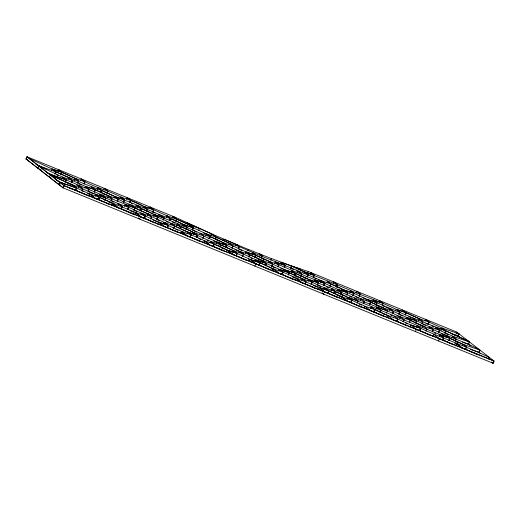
<?xml version="1.0" encoding="UTF-8"?>
<svg xmlns="http://www.w3.org/2000/svg" width="520" height="520" viewBox="0 0 520 520"><rect width="100%" height="100%" fill="white"/><g stroke="black" fill="none" stroke-linecap="round" stroke-linejoin="round"><path stroke-width="0.78" d="M456.176 333.606L456.82 332.131L494 360.997L493.031 363.226L63.07 187.857L26 159.003L27.073 156.812L175.714 217.471L211.419 233.786L236.626 244.608L239.057 246.513M26.039 159.01L27.073 156.812M51.441 170.45L52.084 168.968L55.51 171.639M50.362 174.909L59.722 182.202L58.754 184.425L49.393 177.131L50.362 174.909L72.917 185.211L76.343 187.883L75.38 190.099M54.756 173.972L55.725 171.756L68.764 177.71L72.189 180.381L71.546 181.864M54.841 173.986L55.802 171.763L52.377 169.091L61.984 172.374L75.023 178.328L78.455 180.999L77.811 182.481M57.72 171.087L58.364 169.605L61.77 172.263L52.163 168.981L29.439 158.6L27.3 156.936M61.022 174.597L61.984 172.374M61.1 174.603L62.069 172.38L58.656 169.722M59.807 182.273L64.155 185.653L63.186 187.876L58.845 184.489L59.807 182.273L76.557 187.993L89.681 193.953L99.502 197.353L112.541 203.307L118.157 207.681L95.511 198.445L89.895 194.071L89.252 195.546M61.854 178.568L62.498 177.093L65.93 179.764L65.286 181.239M65.175 182.097L66.144 179.875C88.849 189.618 111.683 199.036 134.758 207.838L133.796 210.061M65.254 182.104L66.222 179.881L62.797 177.209M62.966 187.805L63.889 185.562L27.008 156.787M63.889 185.562L63.031 187.837L64.116 185.672L494 361.004L492.966 363.2M68.12 179.192L68.764 177.71M71.442 182.715L72.404 180.492L85.52 186.459L95.134 189.742L94.491 191.217M71.52 182.722L72.488 180.499L69.056 177.827M74.061 180.55L75.023 178.328M74.678 179.933L75.322 178.451L78.748 181.123L77.701 183.333M72.273 186.693L72.917 185.211M69.505 188.136L75.595 190.216L76.557 187.993M80.659 180.44L81.302 178.958L84.715 181.623L84.071 183.099M78.533 187.311L79.183 185.828L82.609 188.5L81.965 189.982M83.967 183.957L84.929 181.733C96.577 187.785 109.349 191.003 120.991 197.054C129.994 200.33 139.698 203.041 147.284 209.072L146.322 211.296M84.045 183.963L85.013 181.74L81.601 179.082M84.799 187.928L85.442 186.446L88.868 189.118L88.224 190.6M89.083 189.234L88.12 191.451L93.191 193.772M88.198 191.464L89.167 189.241L85.735 186.569L95.349 189.852L108.388 195.806L111.813 198.478L111.169 199.959M91.065 188.546L91.709 187.07L95.134 189.742M88.634 196.17L89.596 193.947L95.212 198.322L64.155 185.653M94.38 192.075L95.349 189.852M94.465 192.082L95.427 189.858L92.001 187.187M97.006 189.911L97.968 187.688L101.4 190.359L100.757 191.841M97.617 189.286L98.267 187.805L101.692 190.476L114.731 196.436L124.338 199.719L123.377 201.936M95.219 196.047L95.862 194.565L99.288 197.236L98.326 199.459M100.646 192.692L101.615 190.469L114.653 196.424L118.079 199.095L117.111 201.318M100.724 192.699L101.692 190.476M94.101 198.055L98.54 199.569L99.502 197.353M190.099 236.893L191.061 234.676L187.636 231.998L174.597 226.044L164.775 222.651L151.651 216.691L141.83 213.291L128.713 207.331L118.885 203.931L105.768 197.971L96.155 194.688L99.587 197.359L98.618 199.583L97.474 198.692M103.603 189.8L104.247 188.318L107.659 190.977M101.478 196.671L102.122 195.189L105.553 197.86L104.91 199.342M106.912 193.31L107.952 191.1L104.546 188.442M104.799 200.194L105.768 197.971M104.884 200.2L105.846 197.977L102.421 195.306M107.744 197.288L108.388 195.806M108.037 197.405L108.68 195.93L112.112 198.601L111.066 200.811L113.958 202.137M114.003 197.906L114.653 196.424M111.579 205.53L112.541 203.307M112.19 204.906L112.834 203.424L118.45 207.805L141.102 217.042L135.486 212.667L134.517 214.883M117.325 201.428L118.294 199.212C130.904 206.323 146.075 208.383 157.703 217.197L156.734 219.414M117.728 200.701L118.372 199.219L114.946 196.547C130.403 202.15 145.548 208.566 160.615 215.15C169.618 218.433 179.322 221.136 186.908 227.175L185.946 229.392M120.27 198.53L120.913 197.047L124.338 199.719M118.163 205.406L118.807 203.925L122.233 206.596L121.264 208.819M123.591 202.053L124.553 199.83M123.669 202.059L124.638 199.836L121.206 197.165M117.046 207.415L121.478 208.93L122.525 206.719L119.099 204.048M126.549 199.16L127.192 197.678L130.605 200.337L129.636 202.56M124.423 206.024L125.067 204.549L128.499 207.22L127.53 209.436M124.722 206.147L125.366 204.666L134.972 207.948L148.012 213.902L151.437 216.573L150.475 218.797M129.851 202.67L130.819 200.447M129.935 202.677L130.897 200.46L127.484 197.802M127.745 209.553L128.713 207.331M127.823 209.56L128.791 207.337L125.366 204.666M130.689 206.648L131.333 205.166L134.758 207.838M130.982 206.765L131.625 205.283C143.254 214.097 158.424 216.158 171.035 223.269C180.037 226.551 189.742 229.255 197.327 235.294L187.714 232.011L174.681 226.057L171.249 223.386L170.606 224.861M134.972 207.948L134.011 210.171L136.903 211.49M134.089 210.178L135.057 207.955M136.948 207.266L137.592 205.784L141.024 208.455L140.055 210.678M135.135 214.266L135.779 212.784L141.394 217.165L164.047 226.401L158.431 222.02L157.463 224.244M140.27 210.789L141.238 208.566M140.673 210.061L141.316 208.578L137.891 205.907M143.215 207.883L143.858 206.401M141.102 214.767L141.752 213.285L145.178 215.956L144.209 218.179M146.536 211.406L147.583 209.196L144.151 206.525L153.764 209.807L166.881 215.768L176.709 219.167L189.748 225.121L193.174 227.792L192.205 230.016M139.99 216.775L144.423 218.29L145.392 216.067L158.509 222.034L168.123 225.316L167.154 227.533M144.508 218.296L145.47 216.073L142.044 213.401M149.494 208.52L150.137 207.038L153.549 209.697L152.581 211.919M149.786 208.637L150.43 207.155L153.842 209.814L152.874 212.036M147.368 215.384L148.012 213.902M147.66 215.508L148.304 214.025L151.736 216.697L150.69 218.907M153.764 209.807L152.796 212.03L154.966 213.025M153.627 216.002L154.278 214.526M153.927 216.125L154.57 214.643C170.027 220.253 185.172 226.661 200.245 233.246C209.242 236.529 218.946 239.233 226.531 245.271L216.925 241.989L203.808 236.022L193.98 232.629L180.941 226.675L177.515 224.003L176.872 225.485M157.917 217.308L156.949 219.531L159.848 220.85M157.034 219.537L157.677 218.056M159.894 216.625L160.537 215.144L163.963 217.815L163.001 220.038M163.215 220.149L164.177 217.925M163.618 219.414L164.262 217.932L160.829 215.261M166.16 217.243L166.803 215.761L170.228 218.433L169.26 220.656M166.452 217.367L167.096 215.885L170.521 218.556L183.56 224.51L193.174 227.792M164.047 224.127L164.691 222.644L168.123 225.316M164.346 224.244L164.99 222.761L168.415 225.433L167.447 227.656M169.475 220.766L170.443 218.55M169.878 220.038L170.521 218.556M164.411 226.636L167.369 227.65L168.337 225.427C179.978 231.478 192.751 234.696 204.399 240.747C214.292 244.283 224.868 247.377 232.875 254.475L210.23 245.239L204.614 240.858M172.439 217.874L173.082 216.398L176.494 219.056M172.731 217.997L173.375 216.515L176.787 219.174L189.826 225.128L199.518 228.482L198.549 230.698M170.313 224.744L170.957 223.262L174.382 225.933M175.071 218.953L175.767 217.464M175.74 221.39L176.787 219.174M173.635 228.267L174.597 226.044M173.713 228.274L174.681 226.057M176.572 225.362L177.216 223.88L180.648 226.551L179.68 228.774M179.894 228.885L180.941 226.675M182.839 225.986L183.482 224.504M183.131 226.103L183.775 224.62L193.388 227.903L206.505 233.87L216.333 237.263L229.372 243.217L232.797 245.889L232.154 247.37M180.726 232.863L181.376 231.381L186.992 235.761L164.34 226.519L158.724 222.144L168.337 225.427M181.025 232.98L181.669 231.504L187.285 235.879L209.931 245.115L204.315 240.74L203.671 242.222M186.16 229.508L187.122 227.286M186.563 228.774L187.207 227.292L183.775 224.62M189.098 226.603L189.748 225.121M186.992 233.48L187.636 231.998M187.285 233.603L187.928 232.122L197.542 235.404L210.659 241.364L220.487 244.764L233.525 250.718L236.951 253.389L227.344 250.107L214.305 244.153L210.873 241.482M192.419 230.126L193.388 227.903M192.822 229.392L193.466 227.916L190.041 225.244M186.615 235.742L190.314 237.01L191.36 234.793L187.928 232.122M193.258 234.104L193.901 232.622M196.573 237.627L197.542 235.404M196.658 237.633L197.619 235.411L194.194 232.739M199.518 234.722L200.161 233.239L203.593 235.911M202.839 238.244L203.808 236.022M202.917 238.251L203.886 236.035L200.46 233.363M205.784 235.339L206.427 233.857L209.853 236.529L208.891 238.752M209.105 238.862L210.067 236.645M209.502 238.134L210.151 236.652L206.719 233.981M210.457 236.008L211.419 233.786M211.633 235.638L212.277 234.156L216.119 237.153L215.475 238.635M209.937 242.84L210.581 241.358L214.006 244.03M215.364 239.486L216.411 237.269L212.596 234.299M213.044 246.253L213.688 244.77M209.56 245.102L213.258 246.363L214.221 244.147M213.337 246.376L214.305 244.153M216.197 243.458L216.847 241.982L220.272 244.654M219.518 246.987L220.565 244.77L217.139 242.099L226.746 245.381L239.869 251.349L249.691 254.742L262.73 260.695L266.162 263.367L265.512 264.849M223.197 240.669L223.841 239.187L248.411 249.483L247.767 250.965M222.463 244.082L223.106 242.6M225.784 247.605L226.746 245.381M225.862 247.611L226.831 245.388L223.399 242.717M228.722 244.699L229.372 243.217M226.616 251.583L227.26 250.101M232.044 248.222L233.012 245.999L246.129 251.966L255.743 255.249L255.099 256.731M232.128 248.228L233.09 246.012L229.665 243.341M232.882 252.2L233.525 250.718M235.586 245.928L236.23 244.446M238.31 248.846L239.272 246.623C254.345 253.208 269.49 259.623 284.947 265.226L284.303 266.708M238.388 248.853L239.356 246.63L236.925 244.732M235.983 255.613L236.633 254.131M232.505 254.462L236.197 255.723L237.166 253.5L250.283 259.467L259.896 262.75L256.471 260.078L255.827 261.56M236.281 255.73L237.244 253.507L233.818 250.835M239.142 252.817L239.785 251.336L243.217 254.007M242.463 256.341L243.431 254.124L256.548 260.084L266.162 263.367M242.541 256.353L243.51 254.131L240.084 251.459M245.408 253.435L246.051 251.96L249.477 254.631L248.833 256.106M248.729 256.964L249.775 254.748L246.344 252.077L255.957 255.359L268.996 261.313L272.422 263.985L271.778 265.467M251.667 254.059L252.311 252.577L255.743 255.249M249.236 261.677L250.205 259.454L255.821 263.835L254.852 266.058M254.989 257.582L255.957 255.359M255.073 257.589L256.035 255.366L252.609 252.694M261.358 257.348L262.002 255.866L259.571 253.975M261.255 258.2L262.217 255.983M261.333 258.213L262.301 255.989L259.864 254.092L260.247 254.241M258.928 264.972L259.571 263.49M254.709 263.569L259.142 265.083L260.189 262.867L256.763 260.195L266.37 263.478L279.494 269.445L289.101 272.727L288.457 274.209M262.087 262.178L262.73 260.695M265.408 265.7L266.37 263.478M265.486 265.707L266.454 263.49L263.022 260.819M268.353 262.795L268.996 261.313M270.887 260.124L271.531 258.642L248.346 249.431M294.723 274.827L295.367 273.344L285.753 270.062L272.636 264.101L271.668 266.318L275.294 267.976M271.752 266.331L272.714 264.108L269.288 261.437M274.612 263.419L275.256 261.937L278.688 264.608L278.044 266.091M272.181 271.037L273.15 268.814L260.111 262.86L250.497 259.578L256.113 263.952L278.766 273.195L273.15 268.814M272.798 270.419L273.442 268.938L279.058 273.312L301.711 282.548L296.094 278.174L295.126 280.397M277.933 266.942L278.902 264.719C293.969 271.303 309.114 277.719 324.571 283.322L323.609 285.545M278.337 266.208L278.98 264.726L275.555 262.054C291.012 267.663 306.156 274.079 321.224 280.657C330.35 283.933 340.067 286.793 347.809 292.806L346.762 295.016M280.488 263.731L281.132 262.256L284.947 265.226M280.761 263.835L281.405 262.353L285.246 265.35L284.278 267.566M278.766 270.913L279.409 269.438L282.841 272.11L281.873 274.326M284.2 267.56L285.161 265.337M277.654 272.922L282.087 274.443L283.056 272.22C298.123 278.805 313.267 285.22 328.725 290.823L327.762 293.046M285.031 271.538L285.675 270.056L289.101 272.727M290.836 267.442L291.48 265.961L308.399 271.589L307.756 273.072M306.923 276.809L307.892 274.586L304.467 271.914L291.603 266.038L290.641 268.262L293.495 269.568M290.94 268.372L291.584 266.89M288.353 275.061L289.4 272.844L285.968 270.173L295.581 273.455L308.62 279.416L312.046 282.087L311.084 284.303M291.291 272.155L291.941 270.673L295.367 273.344M291.59 272.279L292.233 270.797L295.659 273.468L308.698 279.422L318.312 282.704L317.343 284.928M295.581 273.455L294.613 275.678L297.512 277.004M294.697 275.685L295.659 273.468M297.557 272.772L298.2 271.291L301.626 273.962L300.664 276.185M295.744 279.773L296.387 278.291L302.003 282.672L324.649 291.909L319.033 287.534L318.071 289.75M300.878 276.302L301.841 274.079M301.281 275.567L301.925 274.086L298.493 271.414M303.823 273.397L304.467 271.914M301.711 280.274L302.354 278.792L289.315 272.838L279.708 269.555L283.133 272.226L282.172 274.45L281.028 273.559M307.138 276.919L308.106 274.697M307.222 276.926L308.185 274.703L304.759 272.031C331.136 281.684 356.61 293.625 382.987 303.277L382.343 304.759M304.817 283.686L305.786 281.463L302.354 278.792M300.599 282.282L305.032 283.797L306 281.58M305.11 283.81L306.079 281.587L302.653 278.915M310.102 274.027L310.745 272.545L314.158 275.204L313.19 277.427M307.976 280.891L308.62 279.416M308.269 281.014L308.913 279.533C335.29 289.185 360.763 301.125 387.14 310.778M313.404 277.537L314.45 275.327L311.038 272.668M311.292 284.421L312.26 282.197C324.87 289.308 340.041 291.369 351.669 300.183L350.707 302.406M311.376 284.427L312.338 282.204L308.913 279.533M314.236 281.515L314.88 280.033L318.312 282.704M314.535 281.632L315.178 280.15L324.786 283.439L337.909 289.4L347.516 292.682L346.548 294.905M320.502 282.132L321.146 280.651L324.571 283.322M323.824 285.656L324.786 283.439M324.226 284.928L324.87 283.445L321.438 280.774M326.762 282.75L327.405 281.275L330.837 283.946L329.869 286.163M324.656 289.633L325.299 288.151L328.725 290.823M324.948 289.75L325.592 288.275L329.024 290.947L341.978 296.887L347.594 301.269L324.948 292.032L319.332 287.651L328.939 290.933L342.062 296.901L351.884 300.293L365.007 306.254L374.829 309.654L387.868 315.608L393.776 320.106L416.429 329.342L415.46 331.565M330.083 286.28L331.052 284.057M330.168 286.286L331.13 284.063L327.704 281.392M323.538 291.642L327.977 293.156L329.024 290.947M333.041 283.387L333.684 281.905L337.396 284.681L336.427 286.904M333.34 283.504L333.983 282.022M330.922 290.251L331.565 288.769L334.99 291.44L334.022 293.663M331.214 290.375L331.858 288.892L335.283 291.564L348.322 297.518L357.935 300.8M336.135 286.786L337.097 284.564M337.311 284.674L336.349 286.897L338.52 287.892M334.237 293.774L335.205 291.558M334.321 293.787L335.283 291.564M337.181 290.875L337.825 289.393L341.257 292.065L340.288 294.281M337.474 290.992L338.117 289.51L347.731 292.793L360.848 298.76L370.675 302.153L383.715 308.106L387.433 310.901L386.386 313.111M341.465 292.175L340.503 294.398L343.401 295.718M340.581 294.405L341.224 292.923M343.447 291.493L344.091 290.011M341.334 298.37L341.978 296.887M349.707 292.11L350.35 290.628L354.075 293.423L353.431 294.905M347.601 298.994L348.244 297.512M347.893 299.111L348.537 297.628C382.544 310.447 415.701 325.423 449.709 338.234L449.066 339.716M352.813 295.522L353.782 293.3L344.168 290.017L331.13 284.063M353.028 295.633L353.997 293.417L367.113 299.377L376.721 302.659L375.759 304.882M347.965 301.502L350.922 302.517L351.884 300.293M351 302.523L351.969 300.3L348.537 297.628M355.986 292.74L356.629 291.265L360.334 294.041L359.372 296.264M356.285 292.864L356.928 291.382M353.86 299.611L354.504 298.129L358.228 300.924L357.182 303.134M354.159 299.728L354.803 298.252M359.079 296.14L360.041 293.923M359.288 296.257L360.256 294.034M360.126 300.228L360.769 298.747L364.494 301.542L363.526 303.764M360.418 300.352L361.062 298.87M363.233 303.641L364.195 301.418M363.447 303.752L364.41 301.535M366.385 300.853L367.029 299.37L370.754 302.159L383.793 308.113L393.621 311.512L406.738 317.473L416.351 320.756L415.701 322.238M364.279 307.73L364.923 306.248L370.838 310.745L393.484 319.982M364.572 307.853L365.216 306.371M369.493 304.265L370.461 302.042M369.707 304.375L370.675 302.153M370.11 303.641L370.754 302.159M372.651 301.47L373.295 299.988L377.019 302.783L376.376 304.258M370.546 308.347L371.189 306.872L374.907 309.66L387.946 315.614L397.774 319.014L410.891 324.974L420.505 328.257M370.838 308.471L371.481 306.989M375.973 304.993L376.935 302.77C399.64 312.514 422.481 321.932 445.556 330.733L444.912 332.215M373.653 311.76L374.615 309.543M370.168 310.609L373.861 311.877L374.829 309.654M373.945 311.883L374.907 309.66M378.931 302.101L379.574 300.619L383.279 303.401L382.232 305.611L384.41 306.605M376.805 308.971L377.449 307.489L381.173 310.278L380.204 312.5M380.126 312.494L381.095 310.271M383.071 309.589L383.715 308.106M389.331 310.206L389.974 308.731L393.699 311.519L393.055 313.001M386.9 317.831L387.868 315.608M392.438 313.619L393.406 311.402M392.652 313.736L393.621 311.512M395.597 310.83L396.24 309.348L399.965 312.137L398.996 314.36M393.484 317.707L394.128 316.225L397.852 319.02L396.806 321.23L393.113 319.969M399.022 313.502L399.666 312.019M398.918 314.353L399.88 312.13M396.591 321.12L397.235 319.637M401.875 311.461L402.519 309.978L406.224 312.761L419.263 318.714L429.091 322.108L442.208 328.075L459.05 333.866L458.081 336.082L459.953 337.545M399.75 318.325L400.394 316.849L404.118 319.637L403.15 321.861M405.178 314.971L406.146 312.748L419.185 318.708L422.611 321.38M405.262 314.977L406.224 312.761M403.072 321.854L404.034 319.631M406.016 318.949L406.66 317.467C414.401 323.479 424.119 326.333 433.245 329.608C448.234 336.765 464.152 341.614 478.913 349.349M409.331 322.471L410.3 320.249L423.339 326.203L427.063 328.998L426.017 331.208M409.416 322.478L410.378 320.255M412.276 319.566L412.919 318.084L416.644 320.879L415.597 323.089M409.844 327.19L410.813 324.968L416.722 329.466L439.374 338.702L438.406 340.925M418.216 320.925L419.185 318.708M416.429 327.067L417.072 325.585L420.797 328.38L419.829 330.596M421.856 323.713L422.825 321.49M421.941 323.719L422.903 321.497L419.478 318.825M419.536 330.48L420.179 328.998M416.052 329.329L419.75 330.59L420.719 328.367C443.346 338.676 466.954 346.535 489.326 357.468L488.683 358.943M424.821 320.82L425.464 319.339L428.876 321.997M425.113 320.938L425.757 319.456L429.169 322.114L428.2 324.337M422.695 327.685L423.339 326.203M429.091 322.108L428.123 324.331L425.906 323.57M428.954 328.308L429.598 326.827L433.03 329.498L432.387 330.98M432.276 331.832L433.245 329.608M432.361 331.838L433.322 329.615L429.897 326.944M435.221 328.926L435.864 327.444L439.29 330.115M432.79 336.544L433.758 334.328L439.666 338.819L462.312 348.062L456.697 343.681L455.735 345.904M438.542 332.449L439.504 330.226L452.628 336.193L469.463 341.985L468.5 344.207L470.997 346.151M438.62 332.456L439.589 330.239L436.156 327.567L445.77 330.85L468.494 341.224M441.162 330.284L442.124 328.062L445.556 330.733M441.779 329.667L442.423 328.185L445.848 330.856L468.403 341.159M439.374 336.427L440.018 334.945L443.45 337.616M439.666 336.544L440.317 335.062L449.924 338.344L462.963 344.305L466.388 346.976L465.426 349.193M444.801 333.067L445.77 330.85M444.886 333.079L445.848 330.856M442.481 339.84L443.125 338.357M438.262 338.435L442.696 339.95L443.664 337.727M442.774 339.957L443.742 337.734L440.317 335.062M445.64 337.044L446.284 335.562L449.709 338.234M448.955 340.568L449.924 338.344M449.04 340.574L450.001 338.357L446.576 335.686M451.9 337.662L452.543 336.18L455.975 338.851L455.332 340.334M454.948 334.978L457.99 336.018L458.959 333.794M456.352 345.287L456.996 343.804L462.612 348.179L493.675 360.848L492.707 363.071L491.465 362.102M462.319 345.781L462.963 344.305M461.201 347.796L465.641 349.31L466.687 347.094L463.255 344.422M469.378 341.913L468.41 344.136L467.526 343.447M478.829 352.255L479.791 350.031M480.786 353.782L478.913 352.326L479.882 350.103L463.041 344.312L450.001 338.357M488.599 358.878L489.242 357.396M492.895 363.175L493.863 360.958M300.716 269.152L291.909 266.149L304.544 271.921L314.158 275.204M55.725 171.756L38.883 165.965L29.53 158.672M84.929 181.733L75.108 178.334L62.069 172.38M72.404 180.492L62.582 177.099L38.974 166.03L38.005 168.253L40.359 169.611M101.615 190.469C86.119 184.795 70.909 178.412 55.802 171.763M65.93 179.764L49.302 174.083L39.943 166.79M153.549 209.697L143.936 206.414L130.897 200.46M66.144 179.875L49.393 174.148L50.271 174.837C68.419 183.209 86.814 190.97 105.553 197.86M118.294 199.212L108.466 195.812L95.427 189.858M59.722 182.202L76.343 187.883M163.963 217.815L154.356 214.533L141.316 208.578M58.845 184.489L60.366 185.01M239.272 246.623L229.45 243.224L216.411 237.269M145.392 216.067C129.896 210.392 114.686 204.009 99.587 197.359M233.012 245.999L223.184 242.606L210.151 236.652M278.902 264.719L269.074 261.326L256.035 255.366M243.431 254.124L233.603 250.725L220.565 244.77M272.636 264.101L262.815 260.702L249.775 254.748M237.166 253.5L227.558 250.218L233.175 254.599L255.821 263.835M344.383 290.134L353.997 293.417M373.588 300.111L383.201 303.394L396.318 309.355L405.932 312.637M367.328 299.488L376.935 302.77M396.532 309.465L406.146 312.748M283.056 272.22L273.228 268.82L260.189 262.867M312.26 282.197L302.439 278.805L289.4 272.844M377.748 307.606L387.354 310.889L400.472 316.856L410.3 320.249M406.952 317.584L416.559 320.873L429.683 326.833L439.504 330.226M451.282 333.762L458.081 336.082M462.456 342.141L468.5 344.207M411.106 325.084L420.719 328.367M470.606 349.486L478.913 352.326M281.95 262.529L291.48 265.961M291.603 266.038L271.382 258.55M308.204 271.486L457.074 332.215M26.111 159.035L27.612 159.647M370.539 310.628L347.893 301.386L342.277 297.011M199.485 228.436L211.458 233.772M203.45 232.889L205.556 233.825M431.743 325.981L433.921 326.976M408.798 316.628L410.976 317.616M445.536 333.404L448.468 334.744M385.86 307.268L390.201 309.25M422.584 324.044L425.484 325.364M429.104 327.022L431.275 328.01M362.915 297.908L367.257 299.897M399.64 314.685L402.538 316.004M406.159 317.661L408.33 318.656M441.435 333.775L445.783 335.757M341.419 289.211L344.318 290.537M376.695 305.325L380.315 306.976M419.946 325.078L422.838 326.397M458.153 342.531L455.221 341.192L456.268 338.975L452.842 336.303M314.853 278.2L316.303 278.863M318.474 279.851L321.373 281.177M355.927 296.959L358.826 298.285M397 315.718L399.893 317.044M434.454 332.82L435.897 333.482M438.796 334.809L440.966 335.803M296.355 270.875L298.5 271.85M376.226 307.353L377.676 308.016M454.753 343.213L456.203 343.876M349.661 296.342L351.839 297.329M390.735 315.101L392.184 315.757M465.641 349.31L478.101 354.998M187.161 222.839L199.141 228.312M291.44 270.868L293.611 271.863M326.716 286.981L328.894 287.976M405.243 322.842L407.413 323.837M442.696 339.95L453.563 344.91M261.976 258.531L264.875 259.857M268.495 261.508L270.667 262.502M303.778 277.622L305.949 278.616M347.022 297.375L349.193 298.363M382.298 313.489L384.475 314.476M419.75 330.59L429.891 335.225M396.89 321.243L398.333 321.9M239.031 249.171L241.93 250.497M245.55 252.155L247.728 253.143M280.833 268.262L285.175 270.25M320.457 286.364L317.558 285.038L318.604 282.822L315.178 280.15M324.077 288.015L326.248 289.01M359.359 304.128L361.53 305.123M396.806 321.23L406.946 325.865M181.539 224.036L183.709 225.024M216.814 240.149L218.985 241.137M222.606 242.794L224.783 243.783M257.887 258.908L262.236 260.891M301.132 278.655L303.31 279.65M336.414 294.769L340.756 296.751M373.861 311.877L384.007 316.505M158.594 214.675L160.765 215.67M193.869 230.789L196.768 232.108M234.942 249.548L239.291 251.531M278.187 269.302L280.365 270.289M313.469 285.409L317.811 287.397M350.922 302.517L361.062 307.144M131.3 203.333L132.75 203.996M135.649 205.316L137.82 206.31M172.374 222.092L175.272 223.411M213.447 240.851L216.346 242.171M250.9 257.953L252.35 258.615M255.249 259.942L257.419 260.93M291.974 276.712L294.873 278.038M327.977 293.156L338.117 297.791M192.68 232.486L194.129 233.149M271.2 268.346L272.649 269.009M305.032 283.797L315.172 288.431M128.661 204.367L130.111 205.03M166.114 221.475L168.285 222.463M207.188 240.233L208.637 240.89M248.261 258.993L249.704 259.649M282.087 274.443L292.955 279.403M102.096 193.356L104.267 194.344M221.696 247.975L223.867 248.969M259.142 265.083L270.01 270.043M35.835 164.216L46.02 168.864M79.15 183.995L81.322 184.99M163.469 222.508L165.646 223.496M198.75 238.622L200.922 239.609M236.197 255.723L246.344 260.358M56.206 174.636L58.383 175.63M99.45 194.389L101.627 195.383M140.53 213.148L142.701 214.143M175.806 229.261L177.977 230.25M213.258 246.363L223.399 250.998M76.511 185.029L78.683 186.024M117.585 203.788L119.756 204.783M152.861 219.901L157.209 221.884M190.314 237.01L200.453 241.638M48.419 173.29L51.35 174.629M39.709 169.344L41.164 170.008M46.982 172.666L55.712 176.65M94.64 194.428L96.811 195.422M129.916 210.542L134.264 212.531M167.369 227.65L177.508 232.278M67.347 183.086L70.245 184.411M71.695 185.075L73.866 186.062M108.42 201.844L111.319 203.171M144.423 218.29L154.564 222.924M83.304 191.497L81.855 190.833L82.901 188.617L79.475 185.946M87.653 193.479L89.102 194.142M121.478 208.93L133.796 214.552M49.393 177.131L50.85 177.794M56.673 180.453L65.403 184.438M98.54 199.569L109.401 204.536M75.595 190.216L86.456 195.175M456.749 334.938L458.653 336.427M467.571 343.369L469.476 344.857M491.764 362.226L493.031 363.22M456.924 335.185L457.99 336.018M338.117 289.51L341.549 292.182M322.108 292.793L323.98 294.249M258.083 264.199L259.226 265.089M154.57 214.643L157.995 217.315M138.56 217.925L140.433 219.381M120.419 208.046L121.563 208.936M73.21 185.328L76.641 188L75.673 190.222L74.529 189.332M26.331 159.153L28.47 160.823M28.561 160.888L37.921 168.181M39.605 169.494L48.334 176.306M48.425 176.371L49.309 177.06"/></g></svg>
